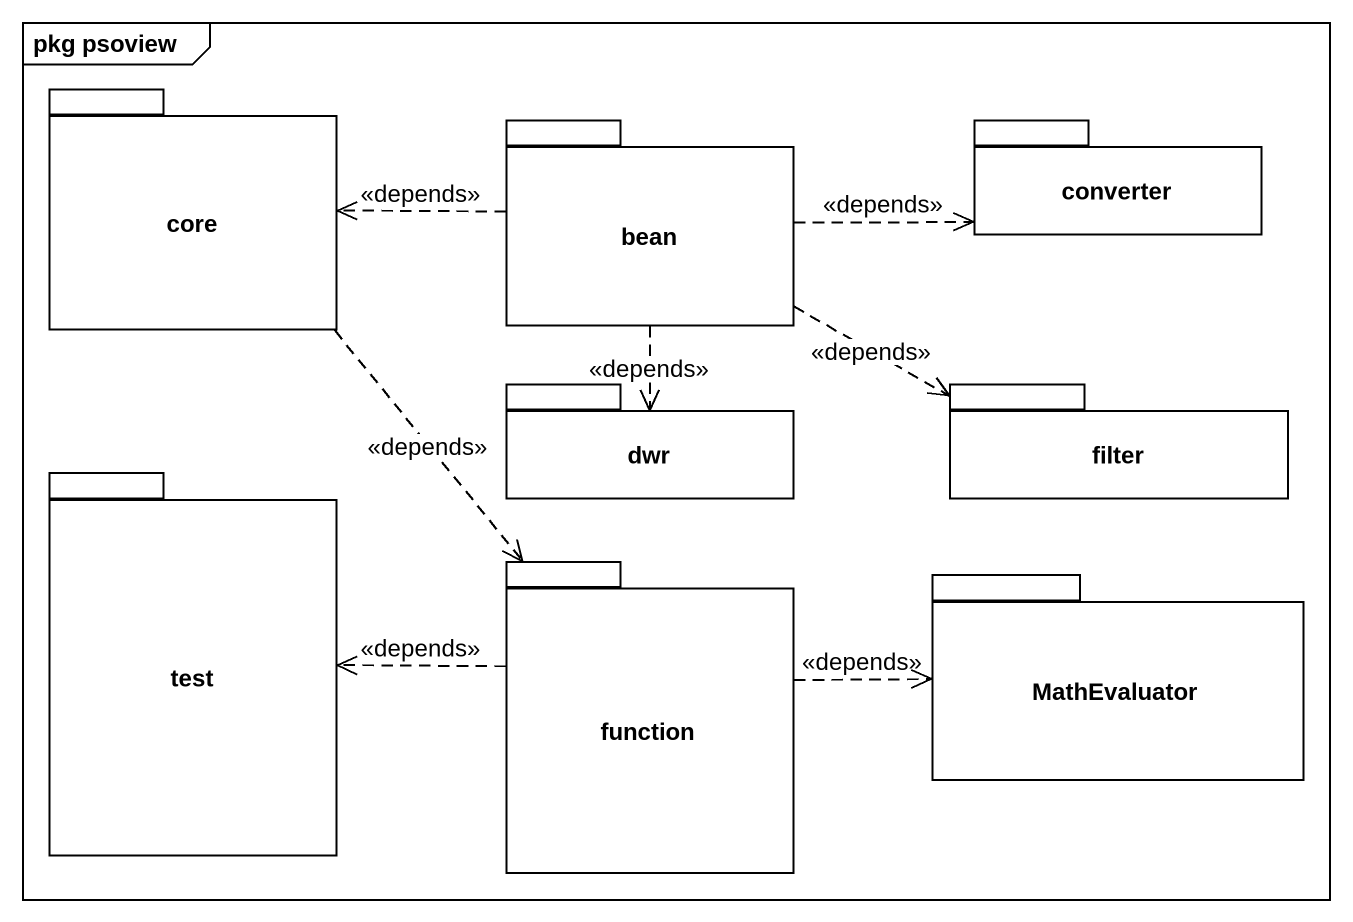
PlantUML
@startuml
mainframe pkg psoview
package core {
}
package bean {
}
package converter {
}
package dwr {
}
package filter {
}
package test {
}
package function {
}
package MathEvaluator {
}
core ..> function : <<depends>>
bean .left.> core : <<depends>>
bean .right.> converter : <<depends>>
bean ..> dwr : <<depends>>
bean .right.> filter : <<depends>>
function .left.> test : <<depends>>
function .right.> MathEvaluator : <<depends>>
@enduml
